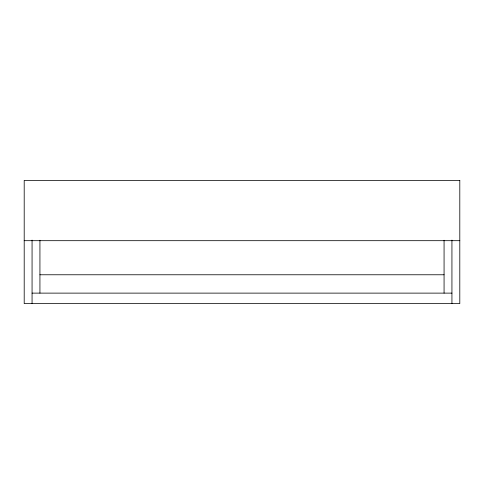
<?xml version="1.0" encoding="UTF-8"?>
<svg xmlns="http://www.w3.org/2000/svg" width="484" height="484" viewBox="0 0 484 484"><rect width="100%" height="100%" fill="white"/><g stroke="black" fill="none" stroke-linecap="round" stroke-linejoin="round"><path stroke-width="0.73" d="M24.2 240.687L459.8 240.687M39.93 274.773L444.07 274.773M32.065 293.123L451.935 293.123M451.935 240.112L451.935 303.607M444.07 240.27L444.07 293.123M39.93 240.27L39.93 293.123M32.065 240.112L32.065 303.607M459.8 180.393L24.2 180.393L24.2 303.607L459.8 303.607L459.8 180.393"/></g></svg>
